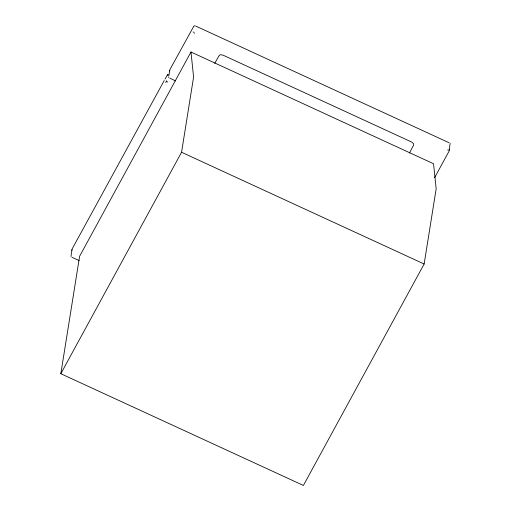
<?xml version="1.0" encoding="UTF-8"?>
<svg xmlns="http://www.w3.org/2000/svg" width="511" height="511" viewBox="0 0 511 511"><rect width="100%" height="100%" fill="white"/><g stroke="black" fill="none" stroke-linecap="round" stroke-linejoin="round"><path stroke-width="0.77" d="M165.794 82.565L166.522 80.776M70.946 256.579L72.051 249.061M60.828 373.713L79.607 256.286L190.98 52.013L433.552 163.75L436.17 188.783L424.143 264.002L303.4 485.45L60.828 373.713L181.565 152.265L193.592 77.046L190.98 52.013M168.905 75.411L169.805 69.771L193.707 26.412M169.831 78.119L175.535 80.949M447.879 150.151L448.038 149.557M449.067 142.748L195.451 25.927M71.866 250.396L72.057 249.63M167.423 75.13L167.589 74.747L168.822 75.079M194.538 32.793L194.25 33.33M449.016 150.266L449.271 149.787M194.103 26.195L194.455 25.55M214.735 63.345L219.27 55.373L220.356 54.734L222.937 55.111L411.725 142.071L413.597 143.744L413.693 144.926L409.458 153.038M434.599 177.681L449.08 151.122L450.127 143.316M72.351 248.57L164.229 80.521M164.996 79.122L167.589 74.747M169.652 70.888L169.895 70.524M166.503 81.549L167.71 82.022M181.565 152.265L424.143 264.002M71.936 257.276L79.167 260.61M193.203 31.842L193.337 32.5M168.719 76.746L168.764 77.57"/></g></svg>
